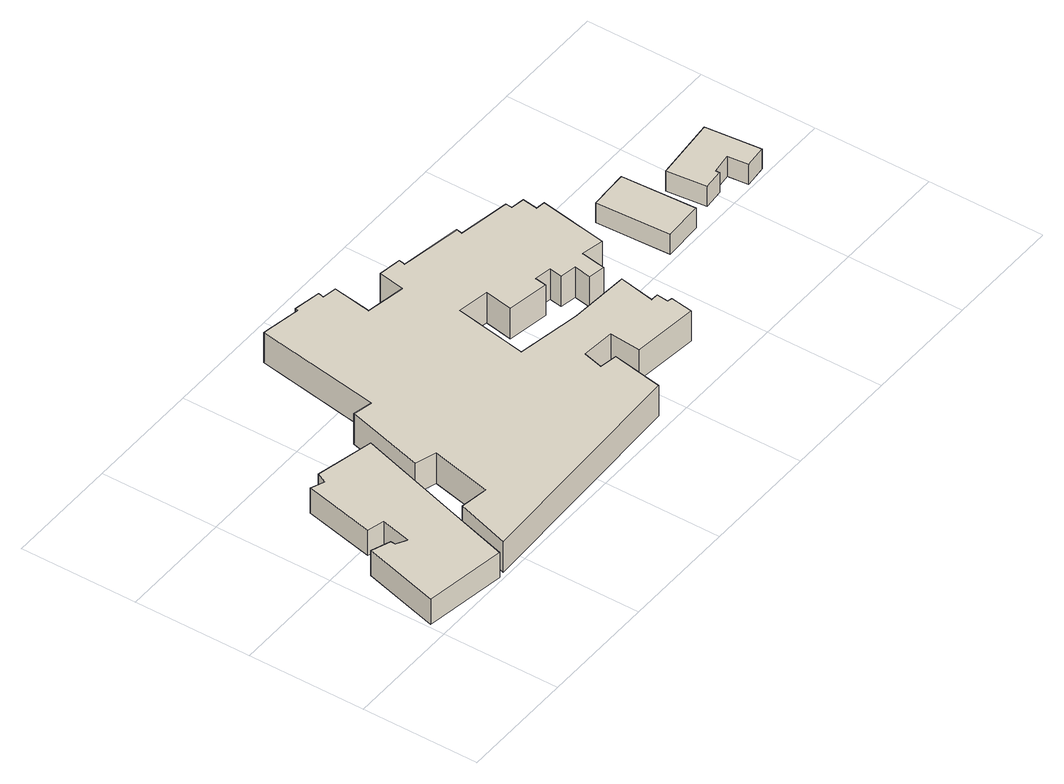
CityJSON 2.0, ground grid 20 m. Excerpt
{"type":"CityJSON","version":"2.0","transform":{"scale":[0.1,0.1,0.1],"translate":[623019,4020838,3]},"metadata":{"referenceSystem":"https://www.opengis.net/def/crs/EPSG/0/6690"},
"CityObjects":{
"building1":{"type":"Building","attributes":{"class":"3001","usage":"411","measuredHeight":5.3,"storeysAboveGround":9999,"RiverFloodingRiskAttribute.description":"1","RiverFloodingRiskAttribute.rank":"2","RiverFloodingRiskAttribute.depth":2.53,"RiverFloodingRiskAttribute.adminType":"2","RiverFloodingRiskAttribute.scale":"2","RiverFloodingRiskAttribute.duration":13.08,"BuildingDetailAttribute.buildingStructureType":"611","BuildingDetailAttribute.buildingStructureOrgType":"Null","BuildingDetailAttribute.urbanPlanType":"21","BuildingDetailAttribute.districtsAndZonesType":"Null","BuildingDetailAttribute.landUseType":"211","BuildingDetailAttribute.orgUsage":"6","BuildingDetailAttribute.specifiedBuildingCoverageRate":-9999,"BuildingDetailAttribute.specifiedFloorAreaRate":-9999,"BuildingDetailAttribute.surveyYear":2023,"BuildingIDAttribute.prefecture":"17","BuildingIDAttribute.city":"17206"},"geometry":[{"type":"Solid","lod":"1","boundaries":[[[[0,1,2,3,4,5,6,7,8,9,10,11,12]],[[11,13,14,12]],[[10,15,13,11]],[[9,16,15,10]],[[8,17,16,9]],[[7,18,17,8]],[[6,19,18,7]],[[5,20,19,6]],[[4,21,20,5]],[[3,22,21,4]],[[2,23,22,3]],[[1,24,23,2]],[[0,25,24,1]],[[12,14,25,0]],[[13,15,16,17,18,19,20,21,22,23,24,25,14]]]]}]},
"building2":{"type":"Building","attributes":{"class":"3001","usage":"415","measuredHeight":7.7,"storeysAboveGround":9999,"RiverFloodingRiskAttribute.description":"1","RiverFloodingRiskAttribute.rank":"2","RiverFloodingRiskAttribute.depth":2.72,"RiverFloodingRiskAttribute.adminType":"2","RiverFloodingRiskAttribute.scale":"2","RiverFloodingRiskAttribute.duration":13.58,"BuildingDetailAttribute.buildingStructureType":"611","BuildingDetailAttribute.buildingStructureOrgType":"Null","BuildingDetailAttribute.urbanPlanType":"21","BuildingDetailAttribute.districtsAndZonesType":"Null","BuildingDetailAttribute.landUseType":"211","BuildingDetailAttribute.orgUsage":"10","BuildingDetailAttribute.specifiedBuildingCoverageRate":-9999,"BuildingDetailAttribute.specifiedFloorAreaRate":-9999,"BuildingDetailAttribute.surveyYear":2023,"BuildingIDAttribute.prefecture":"17","BuildingIDAttribute.city":"17206"},"geometry":[{"type":"Solid","lod":"1","boundaries":[[[[26,27,28,29,30,31,32,33,34,35,36,37,38,39,40,41,42,43,44,45,46,47,48,49,50,51,52,53,54,55,56,57,58,59,60,61,62,63,64,65,66,67,68,69,70,71,72,73,74,75,76]],[[75,77,78,76]],[[74,79,77,75]],[[73,80,79,74]],[[72,81,80,73]],[[71,82,81,72]],[[70,83,82,71]],[[69,84,83,70]],[[68,85,84,69]],[[67,86,85,68]],[[66,87,86,67]],[[65,88,87,66]],[[64,89,88,65]],[[63,90,89,64]],[[62,91,90,63]],[[61,92,91,62]],[[60,93,92,61]],[[59,94,93,60]],[[58,95,94,59]],[[57,96,95,58]],[[56,97,96,57]],[[55,98,97,56]],[[54,99,98,55]],[[53,100,99,54]],[[52,101,100,53]],[[51,102,101,52]],[[50,103,102,51]],[[49,104,103,50]],[[48,105,104,49]],[[47,106,105,48]],[[46,107,106,47]],[[45,108,107,46]],[[44,109,108,45]],[[43,110,109,44]],[[42,111,110,43]],[[41,112,111,42]],[[40,113,112,41]],[[39,114,113,40]],[[38,115,114,39]],[[37,116,115,38]],[[36,117,116,37]],[[35,118,117,36]],[[34,119,118,35]],[[33,120,119,34]],[[32,121,120,33]],[[31,122,121,32]],[[30,123,122,31]],[[29,124,123,30]],[[28,125,124,29]],[[27,126,125,28]],[[26,127,126,27]],[[76,78,127,26]],[[77,79,80,81,82,83,84,85,86,87,88,89,90,91,92,93,94,95,96,97,98,99,100,101,102,103,104,105,106,107,108,109,110,111,112,113,114,115,116,117,118,119,120,121,122,123,124,125,126,127,78]]]]}]},
"building3":{"type":"Building","attributes":{"class":"3001","usage":"411","measuredHeight":4.4,"storeysAboveGround":9999,"RiverFloodingRiskAttribute.description":"1","RiverFloodingRiskAttribute.rank":"2","RiverFloodingRiskAttribute.depth":2.49,"RiverFloodingRiskAttribute.adminType":"2","RiverFloodingRiskAttribute.scale":"2","RiverFloodingRiskAttribute.duration":13,"BuildingDetailAttribute.buildingStructureType":"611","BuildingDetailAttribute.buildingStructureOrgType":"Null","BuildingDetailAttribute.urbanPlanType":"21","BuildingDetailAttribute.districtsAndZonesType":"Null","BuildingDetailAttribute.landUseType":"211","BuildingDetailAttribute.orgUsage":"6","BuildingDetailAttribute.specifiedBuildingCoverageRate":-9999,"BuildingDetailAttribute.specifiedFloorAreaRate":-9999,"BuildingDetailAttribute.surveyYear":2023,"BuildingIDAttribute.prefecture":"17","BuildingIDAttribute.city":"17206"},"geometry":[{"type":"Solid","lod":"1","boundaries":[[[[128,129,130,131]],[[130,132,133,131]],[[129,134,132,130]],[[128,135,134,129]],[[131,133,135,128]],[[132,134,135,133]]]]}]},
"building4":{"type":"Building","attributes":{"class":"3001","usage":"411","measuredHeight":4,"storeysAboveGround":9999,"RiverFloodingRiskAttribute.description":"1","RiverFloodingRiskAttribute.rank":"2","RiverFloodingRiskAttribute.depth":2.15,"RiverFloodingRiskAttribute.adminType":"2","RiverFloodingRiskAttribute.scale":"2","RiverFloodingRiskAttribute.duration":11.83,"BuildingDetailAttribute.buildingStructureType":"611","BuildingDetailAttribute.buildingStructureOrgType":"Null","BuildingDetailAttribute.urbanPlanType":"21","BuildingDetailAttribute.districtsAndZonesType":"Null","BuildingDetailAttribute.landUseType":"263","BuildingDetailAttribute.orgUsage":"6","BuildingDetailAttribute.specifiedBuildingCoverageRate":-9999,"BuildingDetailAttribute.specifiedFloorAreaRate":-9999,"BuildingDetailAttribute.surveyYear":2023,"BuildingIDAttribute.prefecture":"17","BuildingIDAttribute.city":"17206"},"geometry":[{"type":"Solid","lod":"1","boundaries":[[[[136,137,138,139,140,141,142,143]],[[142,144,145,143]],[[141,146,144,142]],[[140,147,146,141]],[[139,148,147,140]],[[138,149,148,139]],[[137,150,149,138]],[[136,151,150,137]],[[143,145,151,136]],[[144,146,147,148,149,150,151,145]]]]}]}
},
"vertices":[
[176,108,2],[145,5,2],[5,27,2],[42,158,2],[74,146,2],[74,138,2],[91,128,2],[104,179,2],[75,187,2],[102,307,2],[125,298,2],[133,315,2],[232,293,2],[133,315,50],[232,293,50],[125,298,50],[102,307,50],[75,187,50],[104,179,50],[91,128,50],[74,138,50],[74,146,50],[42,158,50],[5,27,50],[145,5,50],[176,108,50],
[398,543,1],[444,535,1],[442,525,1],[466,521,1],[455,455,1],[522,443,1],[530,488,1],[569,482,1],[567,471,1],[671,453,1],[669,443,1],[757,428,1],[756,417,1],[779,413,1],[775,387,1],[791,385,1],[771,269,1],[733,276,1],[726,234,1],[698,239,1],[703,268,1],[675,273,1],[679,295,1],[650,300,1],[647,280,1],[576,292,1],[585,340,1],[531,349,1],[509,225,1],[618,206,1],[721,199,1],[709,138,1],[722,138,1],[720,118,1],[728,116,1],[722,78,1],[610,90,1],[614,143,1],[558,148,1],[549,114,1],[579,109,1],[563,22,1],[158,8,1],[188,101,1],[236,94,1],[260,198,1],[224,209,1],[261,343,1],[294,336,1],[330,550,1],[397,538,1],[330,550,59],[397,538,59],[294,336,59],[261,343,59],[224,209,59],[260,198,59],[236,94,59],[188,101,59],[158,8,59],[563,22,59],[579,109,59],[549,114,59],[558,148,59],[614,143,59],[610,90,59],[722,78,59],[728,116,59],[720,118,59],[722,138,59],[709,138,59],[721,199,59],[618,206,59],[509,225,59],[531,349,59],[585,340,59],[576,292,59],[647,280,59],[650,300,59],[679,295,59],[675,273,59],[703,268,59],[698,239,59],[726,234,59],[733,276,59],[771,269,59],[791,385,59],[775,387,59],[779,413,59],[756,417,59],[757,428,59],[669,443,59],[671,453,59],[567,471,59],[569,482,59],[530,488,59],[522,443,59],[455,455,59],[466,521,59],[442,525,59],[444,535,59],[398,543,59],
[855,209,4],[849,336,4],[917,339,4],[923,212,4],[917,339,42],[923,212,42],[849,336,42],[855,209,42],
[1043,205,4],[1040,240,4],[1005,236,4],[1005,229,4],[970,226,4],[963,294,4],[1073,304,4],[1082,209,4],[1073,304,42],[1082,209,42],[963,294,42],[970,226,42],[1005,229,42],[1005,236,42],[1040,240,42],[1043,205,42]
]}
